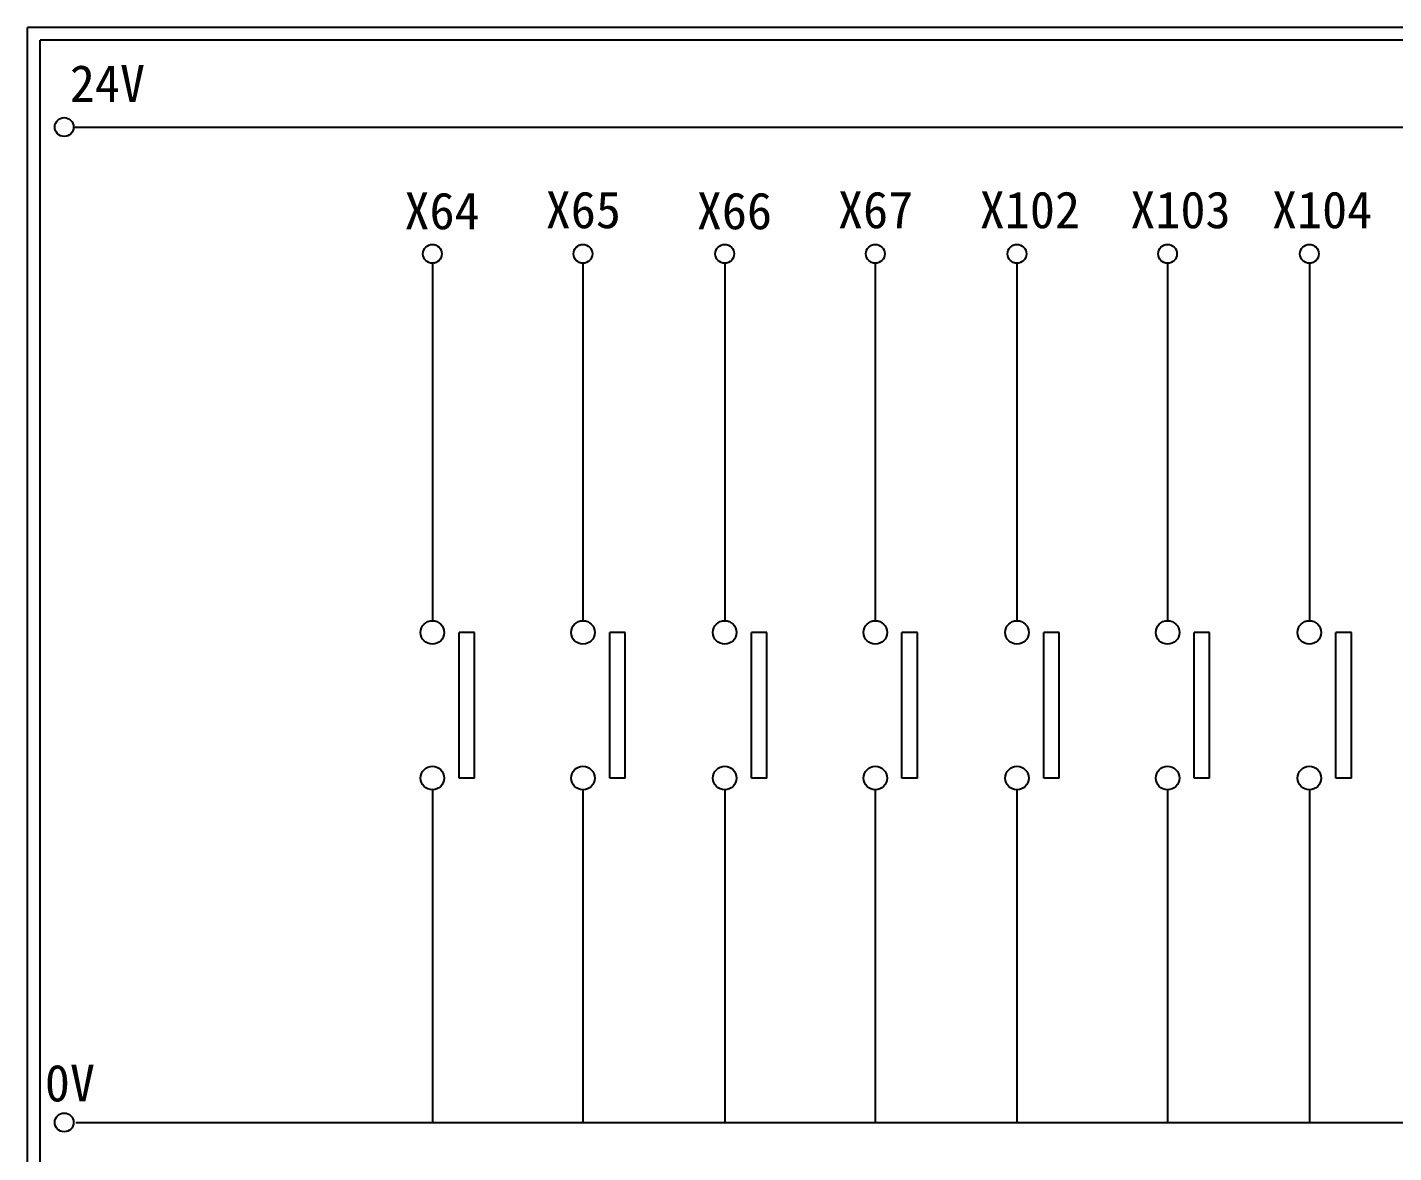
# Model space of a CAD drawing. Extents: x 275 to 562, y 265 to 469.
# Drawn here: x 274.9 to 408.4, y 358.9 to 468.9 of the extents above; entities that cross this region are included whole.
import ezdxf

# ---------------------------------------------------------------- set-up
doc = ezdxf.new("R2010")
doc.units = 0
doc.layers.get('0').update_dxf_attribs({"linetype": 'CONTINUOUS'})
doc.layers.add('圖框層', color=7, linetype='CONTINUOUS')
doc.layers.add('標尺寸層', color=3, linetype='CONTINUOUS')
doc.styles.add('STSL', font='kaiu.ttf')

msp = doc.modelspace()

# ---------------------------------------------------------------- linework, layer by layer
for p, q in [((318.58, 409.78), (317.08, 409.78)), ((333.29, 409.78), (331.79, 409.78)), ((347.13, 409.78), (345.63, 409.78)), ((361.85, 409.78), (360.34, 409.78)), ((375.69, 409.78), (374.19, 409.78)), ((390.4, 409.78), (388.9, 409.78)), ((404.25, 409.78), (402.74, 409.78)), ((318.58, 395.55), (317.08, 395.55)), ((333.29, 395.55), (331.79, 395.55)), ((347.13, 395.55), (345.63, 395.55)), ((361.85, 395.55), (360.34, 395.55)), ((375.69, 395.55), (374.19, 395.55)), ((390.4, 395.55), (388.9, 395.55)), ((404.25, 395.55), (402.74, 395.55))]:
    msp.add_line(p, q)
at = {"layer": '圖框層', "color": 7}
for p, q in [((561.9, 468.91), (274.9, 468.91)), ((274.9, 264.95), (274.9, 468.91)), ((560.65, 467.66), (276.15, 467.66)), ((276.15, 266.2), (276.15, 467.66))]:
    msp.add_line(p, q, dxfattribs=at)
at = {"layer": '標尺寸層', "color": 7}
for p, q in [((279.42, 459.17), (557.02, 459.17)), ((314.47, 445.86), (314.47, 410.93)), ((329.18, 445.86), (329.18, 410.93)), ((343.03, 445.86), (343.03, 410.93)), ((357.74, 445.86), (357.74, 410.93)), ((371.58, 445.86), (371.58, 410.93)), ((386.29, 445.86), (386.29, 410.93)), ((400.14, 445.86), (400.14, 410.93)), ((317.08, 395.55), (317.08, 409.78)), ((318.58, 395.55), (318.58, 409.78)), ((331.79, 395.55), (331.79, 409.78)), ((333.29, 395.55), (333.29, 409.78)), ((345.63, 395.55), (345.63, 409.78)), ((347.13, 395.55), (347.13, 409.78)), ((360.34, 395.55), (360.34, 409.78)), ((361.85, 395.55), (361.85, 409.78)), ((374.19, 395.55), (374.19, 409.78)), ((375.69, 395.55), (375.69, 409.78)), ((388.9, 395.55), (388.9, 409.78)), ((390.4, 395.55), (390.4, 409.78)), ((402.74, 395.55), (402.74, 409.78)), ((404.25, 395.55), (404.25, 409.78)), ((314.47, 394.41), (314.47, 361.9)), ((314.47, 394.4), (314.47, 361.9)), ((329.18, 394.41), (329.18, 361.9)), ((329.18, 394.4), (329.18, 361.9)), ((343.03, 394.41), (343.03, 361.9)), ((343.03, 394.4), (343.03, 361.9)), ((357.74, 394.41), (357.74, 361.9)), ((357.74, 394.4), (357.74, 361.9)), ((371.58, 394.41), (371.58, 361.9)), ((371.58, 394.4), (371.58, 361.9)), ((386.29, 394.41), (386.29, 361.9)), ((386.29, 394.4), (386.29, 361.9)), ((400.14, 394.41), (400.14, 361.9)), ((400.14, 394.4), (400.14, 361.9)), ((279.63, 361.9), (557.5, 361.9))]:
    msp.add_line(p, q, dxfattribs=at)
for centre, radius in [((278.5, 459.17), 0.92), ((314.47, 446.78), 0.92), ((314.47, 446.78), 0.92), ((329.18, 446.78), 0.92), ((343.03, 446.78), 0.92), ((343.03, 446.78), 0.92), ((357.74, 446.78), 0.92), ((371.58, 446.78), 0.92), ((371.58, 446.78), 0.92), ((386.29, 446.78), 0.92), ((400.14, 446.78), 0.92), ((400.14, 446.78), 0.92), ((314.47, 409.78), 1.15), ((329.18, 409.78), 1.15), ((343.03, 409.78), 1.15), ((357.74, 409.78), 1.15), ((371.58, 409.78), 1.15), ((386.29, 409.78), 1.15), ((400.14, 409.78), 1.15), ((314.47, 395.55), 1.15), ((329.18, 395.55), 1.15), ((343.03, 395.55), 1.15), ((357.74, 395.55), 1.15), ((371.58, 395.55), 1.15), ((386.29, 395.55), 1.15), ((400.14, 395.55), 1.15), ((278.5, 361.9), 0.92)]:
    msp.add_circle(centre, radius, dxfattribs=at)

# ---------------------------------------------------------------- texts
at = {"layer": '圖框層', "color": 4, "style": 'STSL'}
for s, p in [('24V', (279.05, 461.63)), ('X64', (311.74, 449.18)), ('X65', (325.54, 449.28)), ('X66', (340.3, 449.18)), ('X67', (354.09, 449.28)), ('X102', (367.94, 449.28)), ('X103', (382.65, 449.28)), ('X104', (396.49, 449.28)), ('0V', (276.61, 363.95))]:
    msp.add_text(s, height=3.6, dxfattribs=at).set_placement(p)

doc.saveas('drawing.dxf')
